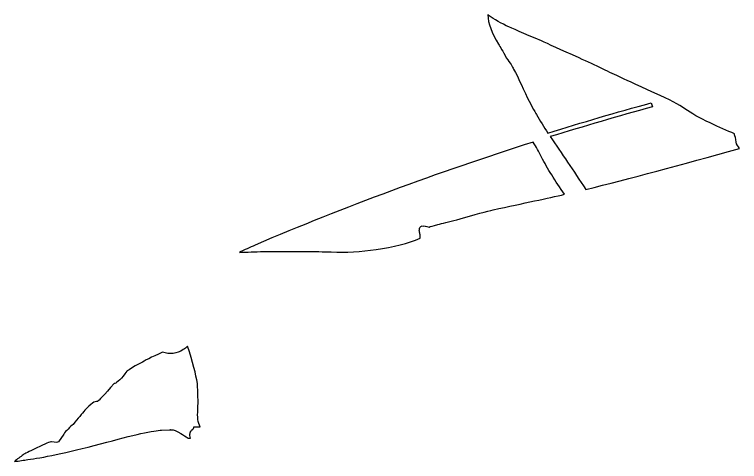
# Model space of a CAD drawing. Header units: centimetres. Extents: x -10.4 to 10.4, y -5.8 to 5.8.
# Drawn here: x -7.89 to 2.35, y -0.81 to 5.51 of the extents above; entities that cross this region are included whole.
import ezdxf

# ---------------------------------------------------------------- set-up
doc = ezdxf.new("R2010")
doc.units = ezdxf.units.CM
doc.header["$MEASUREMENT"] = 0
doc.layers.add('Camada 1', color=7, linetype='Continuous')

msp = doc.modelspace()

# ---------------------------------------------------------------- linework, layer by layer
at = {"layer": 'Camada 1'}
for points, knots in [([(-1.20855, 5.5041), (-1.20855, 5.5041), (-1.20855, 5.51101), (-1.20855, 5.51101), (-1.20855, 5.51101), (-1.15325, 5.46264), (-1.0566, 5.40743), (-0.94606, 5.35215), (-0.94606, 5.35215), (-0.86325, 5.3176), (-0.70436, 5.24163), (-0.44888, 5.13805), (-0.44888, 5.13805), (-0.35905, 5.09664), (-0.17953, 5.01375), (0.08291, 4.89635), (0.08291, 4.89635), (0.32461, 4.78589), (0.5249, 4.68915), (0.66991, 4.6201), (0.66991, 4.6201), (0.70444, 4.60632), (0.86327, 4.53033), (1.15333, 4.39912), (1.15333, 4.39912), (1.3605, 4.30932), (1.49864, 4.23338), (1.57465, 4.17811), (1.57465, 4.17811), (1.67125, 4.11596), (1.78182, 4.0469), (1.93369, 3.97785), (1.93369, 3.97785), (2.05804, 3.9157), (2.17541, 3.86736), (2.27897, 3.8259), (2.27897, 3.8259), (2.27897, 3.8259), (2.27897, 3.81212), (2.27897, 3.81212), (2.27897, 3.81212), (2.28596, 3.79138), (2.29281, 3.75685), (2.29974, 3.70851), (2.29974, 3.70851), (2.30665, 3.67398), (2.32734, 3.64636), (2.34805, 3.61871), (2.34805, 3.61871), (1.51242, 3.38392), (0.79418, 3.19056), (0.1796, 3.03861), (0.1796, 3.03861), (-0.00003, 3.30105), (-0.16573, 3.54965), (-0.32456, 3.78447), (-0.32456, 3.78447), (0.15193, 3.92946), (0.63535, 4.07448), (1.11877, 4.20569), (1.11877, 4.20569), (1.11877, 4.20569), (1.09808, 4.26096), (1.09808, 4.26096), (1.09808, 4.26096), (0.60778, 4.12975), (0.12436, 3.98473), (-0.35906, 3.83278), (-0.35906, 3.83278), (-0.41436, 3.92258), (-0.4696, 4.01235), (-0.51794, 4.09522), (-0.51794, 4.09522), (-0.54554, 4.13663), (-0.60078, 4.24021), (-0.67677, 4.39216), (-0.67677, 4.39216), (-0.75966, 4.57861), (-0.81491, 4.6891), (-0.84248, 4.73747), (-0.84248, 4.73747), (-0.85632, 4.772), (-0.89085, 4.82724), (-0.94606, 4.8963), (-0.94606, 4.8963), (-0.99443, 4.99301), (-1.03591, 5.05516), (-1.0566, 5.08968), (-1.0566, 5.08968), (-1.15325, 5.25547), (-1.20159, 5.3867), (-1.20855, 5.5041)], [0, 0, 0, 0, 0.04166667, 0.04166667, 0.04166667, 0.04166667, 0.08333333, 0.08333333, 0.08333333, 0.08333333, 0.125, 0.125, 0.125, 0.125, 0.16666667, 0.16666667, 0.16666667, 0.16666667, 0.20833333, 0.20833333, 0.20833333, 0.20833333, 0.25, 0.25, 0.25, 0.25, 0.29166667, 0.29166667, 0.29166667, 0.29166667, 0.33333333, 0.33333333, 0.33333333, 0.33333333, 0.375, 0.375, 0.375, 0.375, 0.41666667, 0.41666667, 0.41666667, 0.41666667, 0.45833333, 0.45833333, 0.45833333, 0.45833333, 0.5, 0.5, 0.5, 0.5, 0.54166667, 0.54166667, 0.54166667, 0.54166667, 0.58333333, 0.58333333, 0.58333333, 0.58333333, 0.625, 0.625, 0.625, 0.625, 0.66666667, 0.66666667, 0.66666667, 0.66666667, 0.70833333, 0.70833333, 0.70833333, 0.70833333, 0.75, 0.75, 0.75, 0.75, 0.79166667, 0.79166667, 0.79166667, 0.79166667, 0.83333333, 0.83333333, 0.83333333, 0.83333333, 0.875, 0.875, 0.875, 0.875, 0.91666667, 0.91666667, 0.91666667, 0.91666667, 1, 1, 1, 1]), ([(-0.56625, 3.70853), (-0.52484, 3.63947), (-0.48344, 3.57042), (-0.44888, 3.49443), (-0.44888, 3.49443), (-0.36601, 3.3356), (-0.25544, 3.15603), (-0.12429, 2.96958), (-0.12429, 2.96958), (-0.35215, 2.91433), (-0.6906, 2.84531), (-1.13254, 2.7486), (-1.13254, 2.7486), (-1.20853, 2.73479), (-1.3812, 2.68642), (-1.64361, 2.61049), (-1.64361, 2.61049), (-1.76103, 2.58284), (-1.85081, 2.55522), (-1.9129, 2.54143), (-1.9129, 2.54143), (-1.98196, 2.52069), (-2.02342, 2.51378), (-2.03725, 2.5069), (-2.03725, 2.5069), (-2.08554, 2.51378), (-2.10633, 2.52762), (-2.12006, 2.52068), (-2.12006, 2.52068), (-2.14083, 2.52759), (-2.15459, 2.51377), (-2.16152, 2.5069), (-2.16152, 2.5069), (-2.16843, 2.49999), (-2.17533, 2.47925), (-2.17533, 2.45853), (-2.17533, 2.45853), (-2.17533, 2.44472), (-2.1684, 2.424), (-2.1684, 2.41016), (-2.1684, 2.41016), (-2.16149, 2.40328), (-2.16149, 2.39638), (-2.16149, 2.37563), (-2.16149, 2.37563), (-2.16149, 2.37563), (-2.16149, 2.36185), (-2.16149, 2.34801), (-2.16149, 2.34801), (-2.33413, 2.27202), (-2.54133, 2.22371), (-2.78305, 2.18918), (-2.78305, 2.18918), (-3.00406, 2.16156), (-3.21123, 2.14081), (-3.41842, 2.15465), (-3.41842, 2.15465), (-3.62562, 2.16156), (-3.94325, 2.16156), (-4.37145, 2.16156), (-4.37145, 2.16156), (-4.49575, 2.15465), (-4.61317, 2.15465), (-4.71676, 2.14775), (-4.71676, 2.14775), (-4.6477, 2.18228), (-4.56481, 2.21681), (-4.49575, 2.25133), (-4.49575, 2.25133), (-3.232, 2.79), (-1.92674, 3.27342), (-0.56625, 3.70853)], [0, 0, 0, 0, 0.05263158, 0.05263158, 0.05263158, 0.05263158, 0.10526316, 0.10526316, 0.10526316, 0.10526316, 0.15789474, 0.15789474, 0.15789474, 0.15789474, 0.21052632, 0.21052632, 0.21052632, 0.21052632, 0.26315789, 0.26315789, 0.26315789, 0.26315789, 0.31578947, 0.31578947, 0.31578947, 0.31578947, 0.36842105, 0.36842105, 0.36842105, 0.36842105, 0.42105263, 0.42105263, 0.42105263, 0.42105263, 0.47368421, 0.47368421, 0.47368421, 0.47368421, 0.52631579, 0.52631579, 0.52631579, 0.52631579, 0.57894737, 0.57894737, 0.57894737, 0.57894737, 0.63157895, 0.63157895, 0.63157895, 0.63157895, 0.68421053, 0.68421053, 0.68421053, 0.68421053, 0.73684211, 0.73684211, 0.73684211, 0.73684211, 0.78947368, 0.78947368, 0.78947368, 0.78947368, 0.84210526, 0.84210526, 0.84210526, 0.84210526, 0.89473684, 0.89473684, 0.89473684, 0.89473684, 1, 1, 1, 1]), ([(-5.51099, 0.77348), (-5.48334, 0.78726), (-5.4695, 0.8011), (-5.44881, 0.82179), (-5.44881, 0.82179), (-5.37287, 0.60081), (-5.33139, 0.42126), (-5.3107, 0.29696), (-5.3107, 0.29696), (-5.30382, 0.16573), (-5.29689, 0.04143), (-5.30382, -0.06904), (-5.30382, -0.06904), (-5.3107, -0.17956), (-5.30382, -0.26248), (-5.26929, -0.31767), (-5.26929, -0.31767), (-5.26929, -0.31767), (-5.35907, -0.31766), (-5.35907, -0.31766), (-5.35907, -0.31766), (-5.35907, -0.3315), (-5.36595, -0.34526), (-5.3936, -0.36603), (-5.3936, -0.36603), (-5.40741, -0.3936), (-5.42125, -0.40741), (-5.41429, -0.41432), (-5.41429, -0.41432), (-5.42125, -0.42813), (-5.41429, -0.44885), (-5.40741, -0.4765), (-5.40741, -0.4765), (-5.40741, -0.4765), (-5.44196, -0.47649), (-5.44196, -0.47649), (-5.44196, -0.47649), (-5.47649, -0.45583), (-5.51102, -0.42815), (-5.54554, -0.41431), (-5.54554, -0.41431), (-5.60764, -0.3729), (-5.64912, -0.35906), (-5.67672, -0.35906), (-5.67672, -0.35906), (-5.68368, -0.35906), (-5.68368, -0.35906), (-5.69749, -0.35906), (-5.69749, -0.35906), (-5.69749, -0.35906), (-5.69057, -0.35907), (-5.69057, -0.35907), (-5.69057, -0.35907), (-5.69057, -0.35907), (-5.81484, -0.36603), (-5.81484, -0.36603), (-5.81484, -0.36603), (-5.91845, -0.36603), (-6.20163, -0.42815), (-6.6781, -0.55941), (-6.6781, -0.55941), (-7.16848, -0.68366), (-7.51376, -0.75962), (-7.70714, -0.78042), (-7.70714, -0.78042), (-7.76236, -0.78727), (-7.82456, -0.80111), (-7.89362, -0.80799), (-7.89362, -0.80799), (-7.85907, -0.77349), (-7.81073, -0.74587), (-7.76932, -0.71136), (-7.76932, -0.71136), (-7.75551, -0.69755), (-7.69331, -0.66987), (-7.57591, -0.61468), (-7.57591, -0.61468), (-7.45857, -0.55943), (-7.38951, -0.52485), (-7.36871, -0.53176), (-7.36871, -0.53176), (-7.31349, -0.53872), (-7.2859, -0.53872), (-7.27208, -0.53176), (-7.27208, -0.53176), (-7.27208, -0.53176), (-7.19607, -0.42127), (-7.19607, -0.42127), (-7.19607, -0.42127), (-7.18919, -0.39362), (-7.16154, -0.37293), (-7.13395, -0.35221), (-7.13395, -0.35221), (-7.1063, -0.31768), (-7.08558, -0.29702), (-7.06489, -0.28321), (-7.06489, -0.28321), (-6.99583, -0.20029), (-6.94059, -0.13123), (-6.8991, -0.08289), (-6.8991, -0.08289), (-6.81621, 0.00688), (-6.76099, 0.04832), (-6.71958, 0.04141), (-6.71958, 0.04141), (-6.70574, 0.04832), (-6.62981, 0.13118), (-6.48476, 0.29694), (-6.48476, 0.29694), (-6.48476, 0.29694), (-6.48476, 0.29694), (-6.48476, 0.29694), (-6.48476, 0.29694), (-6.48476, 0.29694), (-6.48476, 0.29694), (-6.48476, 0.29694), (-6.48476, 0.29694), (-6.48476, 0.29694), (-6.47789, 0.29694), (-6.47789, 0.29694), (-6.47789, 0.29694), (-6.44336, 0.30382), (-6.38118, 0.35909), (-6.30525, 0.46958), (-6.30525, 0.46958), (-6.30525, 0.46958), (-6.30525, 0.46958), (-6.30525, 0.46958), (-6.30525, 0.46958), (-6.30525, 0.47646), (-6.29829, 0.47646), (-6.29141, 0.47646), (-6.29141, 0.47646), (-6.24304, 0.51099), (-6.1878, 0.55242), (-6.10493, 0.58695), (-6.10493, 0.58695), (-6.06352, 0.61457), (-5.95994, 0.66294), (-5.80111, 0.7389), (-5.80111, 0.7389), (-5.70435, 0.70443), (-5.60074, 0.71133), (-5.51099, 0.77348)], [0, 0, 0, 0, 0.02702703, 0.02702703, 0.02702703, 0.02702703, 0.05405405, 0.05405405, 0.05405405, 0.05405405, 0.08108108, 0.08108108, 0.08108108, 0.08108108, 0.10810811, 0.10810811, 0.10810811, 0.10810811, 0.13513514, 0.13513514, 0.13513514, 0.13513514, 0.16216216, 0.16216216, 0.16216216, 0.16216216, 0.18918919, 0.18918919, 0.18918919, 0.18918919, 0.21621622, 0.21621622, 0.21621622, 0.21621622, 0.24324324, 0.24324324, 0.24324324, 0.24324324, 0.27027027, 0.27027027, 0.27027027, 0.27027027, 0.2972973, 0.2972973, 0.2972973, 0.2972973, 0.32432432, 0.32432432, 0.32432432, 0.32432432, 0.35135135, 0.35135135, 0.35135135, 0.35135135, 0.37837838, 0.37837838, 0.37837838, 0.37837838, 0.40540541, 0.40540541, 0.40540541, 0.40540541, 0.43243243, 0.43243243, 0.43243243, 0.43243243, 0.45945946, 0.45945946, 0.45945946, 0.45945946, 0.48648649, 0.48648649, 0.48648649, 0.48648649, 0.51351351, 0.51351351, 0.51351351, 0.51351351, 0.54054054, 0.54054054, 0.54054054, 0.54054054, 0.56756757, 0.56756757, 0.56756757, 0.56756757, 0.59459459, 0.59459459, 0.59459459, 0.59459459, 0.62162162, 0.62162162, 0.62162162, 0.62162162, 0.64864865, 0.64864865, 0.64864865, 0.64864865, 0.67567568, 0.67567568, 0.67567568, 0.67567568, 0.7027027, 0.7027027, 0.7027027, 0.7027027, 0.72972973, 0.72972973, 0.72972973, 0.72972973, 0.75675676, 0.75675676, 0.75675676, 0.75675676, 0.78378378, 0.78378378, 0.78378378, 0.78378378, 0.81081081, 0.81081081, 0.81081081, 0.81081081, 0.83783784, 0.83783784, 0.83783784, 0.83783784, 0.86486486, 0.86486486, 0.86486486, 0.86486486, 0.89189189, 0.89189189, 0.89189189, 0.89189189, 0.91891892, 0.91891892, 0.91891892, 0.91891892, 0.94594595, 0.94594595, 0.94594595, 0.94594595, 1, 1, 1, 1])]:
    msp.add_open_spline(points, degree=3, knots=knots, dxfattribs=at)

doc.saveas('drawing.dxf')
